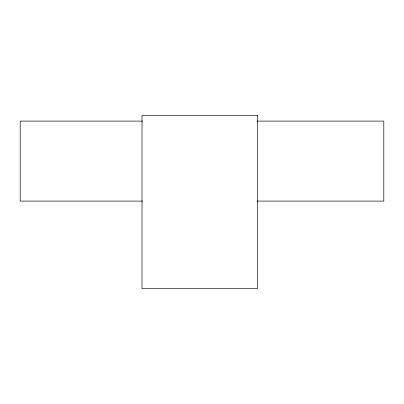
<?xml version="1.0" encoding="UTF-8"?>
<svg xmlns="http://www.w3.org/2000/svg" width="404" height="404" viewBox="0 0 404 404"><rect width="100%" height="100%" fill="white"/><g stroke="black" fill="none" stroke-linecap="round" stroke-linejoin="round"><path stroke-width="0.61" d="M142.662 121.099L20.2 121.099L20.2 201.091L142.662 201.091M256.919 121.099L383.8 121.099L383.8 201.091L256.919 201.091M257.449 115.418L142.006 115.418L142.006 288.582L257.449 288.582L257.449 115.418"/></g></svg>
